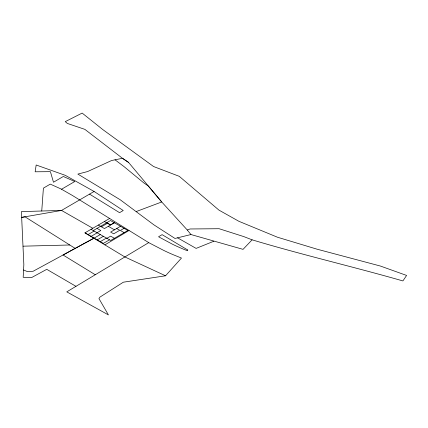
<?xml version="1.0" encoding="UTF-8"?>
<svg xmlns="http://www.w3.org/2000/svg" width="428" height="428" viewBox="0 0 428 428"><rect width="100%" height="100%" fill="white"/><g stroke="black" fill="none" stroke-linecap="round" stroke-linejoin="round"><path stroke-width="0.64" d="M75.959 286.327L46.764 269.33L31.683 277.526L23.176 277.291L23.84 264.616L21.4 211.598L61.552 210.432L94.107 191.466L123.237 210.517L119.546 212.673L89.543 194.125M41.741 211.004L43.405 188.143L50.269 184.12L61.049 188.973L72.332 195.414L148.725 242.633L163.576 250.343A199.057 114.923 0 0 0 173.19 254.714L181.467 258.063L165.54 275.787L123.35 282.196L99.965 297.085L98.938 298.578L108.428 314.917L66.773 291.859L148.725 242.633M128.507 162.378L122.472 158.296L84.856 129.358L67.33 123.435L65.254 121.638L82.16 113.083L102.779 129.561L153.561 166.524L179.262 176.325L218.938 210.111L238.899 221.308L277.451 237.219L316.998 249.171L380.385 266.039L406.6 275.434L402.898 280.929C352.806 266.585 302.007 254.831 252.103 239.824L243.04 249.358L190.931 234.533L175.004 238.46L153.946 224.882L120.172 199.726L77.864 174.089L87.606 171.553L111.617 160.511L122.472 158.296L128.507 162.373L161.725 201.968L187.298 230.023L190.931 234.533M104.871 244.88L129.053 230.467M61.525 189.251L74.772 181.515L63.333 176.48L53.484 182.237L50.408 171.665L35.155 171.794L36.171 164.999L65.297 175.346L94.107 191.466M165.54 275.787L124.799 256.918L84.958 232.853L109.616 218.467M93.304 230.542L110.461 220.527L127.86 230.462L110.702 240.477L91.036 229.306M88.034 234.608L94.112 231.061M101.404 226.808L107.482 223.261M97.086 232.704L100.805 230.531L97.022 228.37M114.249 222.688L110.531 224.855L106.743 222.694M91.105 236.363L97.183 232.816M114.394 222.769L104.475 228.563L98.333 225.053M94.176 238.118L100.254 234.571M97.247 239.873L103.325 236.326M120.541 226.278L110.617 232.072L113.688 233.822L119.765 230.28L116.694 228.525M100.318 241.627L106.395 238.08M106.914 238.316L110.633 236.144L114.42 238.31M124.077 228.301L120.359 230.473L124.141 232.634M109.466 239.835L103.389 243.382L84.958 232.853M213.823 241.242L196.11 248.395L177.561 237.829M187.298 230.023L190.027 228.975L219.093 228.713L243.762 236.588L252.103 239.824M136.195 211.566L161.725 201.968L148.366 186.062L143.733 182.836L123.874 166.476L115.03 159.815M23.069 246.18L69.775 244.987M23.567 269.977L27.504 271.63L33.149 271.25L93.871 238.236L63.044 254.992L95.23 274.723M92.806 228.279L61.552 210.432L21.678 217.381L24.99 216.803L75.184 248.395M104.411 221.506L110.552 225.016M108.316 226.316L114.463 229.825M187.769 250.022L187.287 250.706L183.254 249.075A186.629 107.749 0 0 1 172.463 244.228L158.558 236.759L162.1 234.651L187.769 250.022"/></g></svg>
